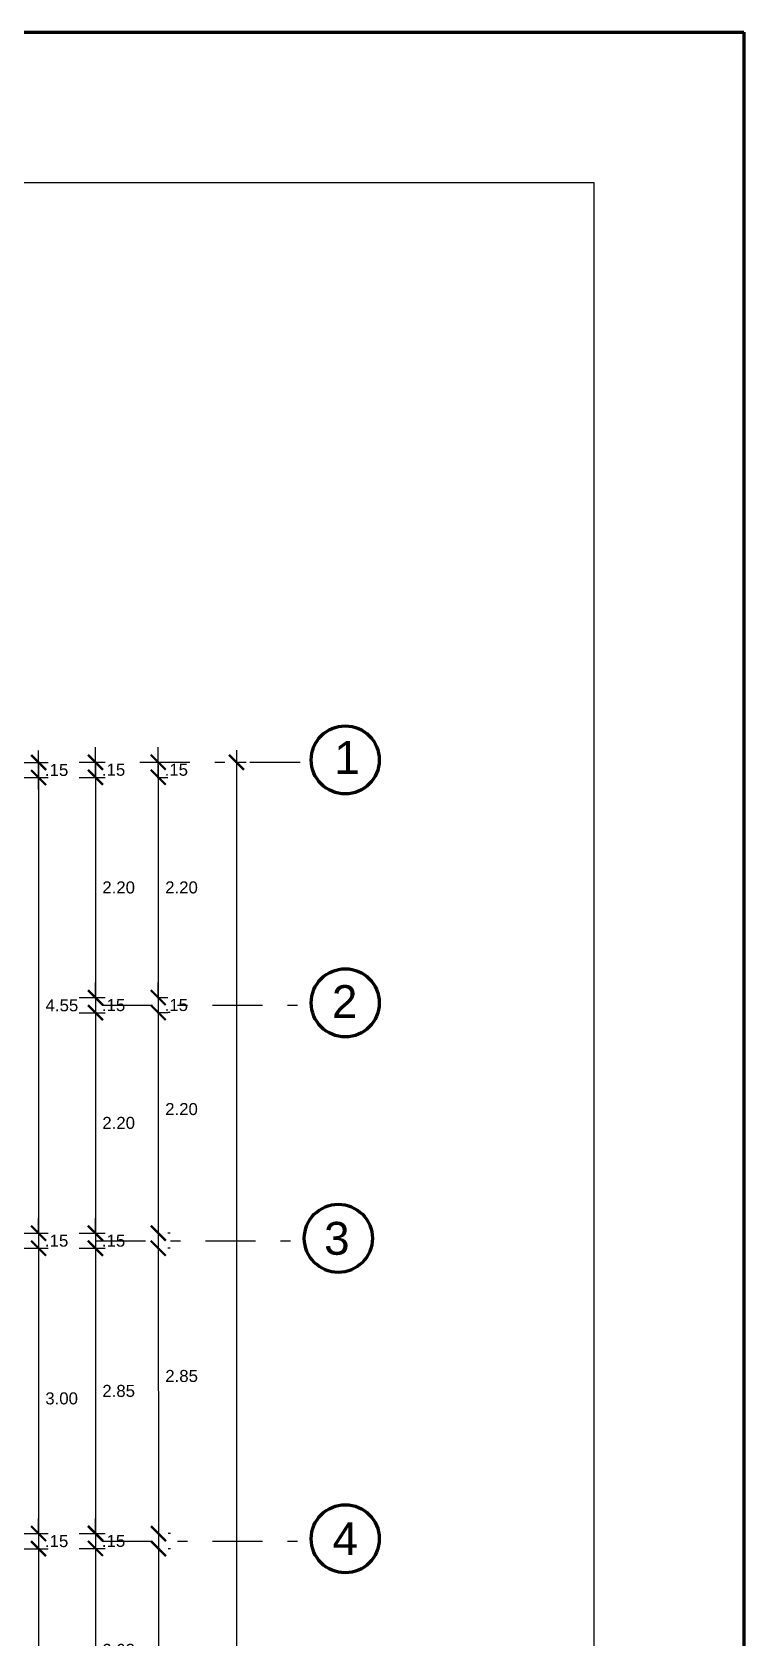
# Model space of a CAD drawing. Header units: millimetres. Extents: x 2204.1 to 2242.3, y 1175.1 to 1221.8.
# Drawn here: x 2235.2 to 2242.31, y 1205.75 to 1221.78 of the extents above; entities that cross this region are included whole.
import ezdxf
from ezdxf.enums import TextEntityAlignment as Align

# ---------------------------------------------------------------- set-up
doc = ezdxf.new("R2010")
doc.units = ezdxf.units.MM
doc.linetypes.add('DASHDOT', pattern=[1, 0.5, -0.25, 0, -0.25])
for name, color, linetype in [('CORTE', 8, 'Continuous'), ('MEMBRETE', 7, 'Continuous'), ('muros', 1, 'Continuous')]:
    doc.layers.add(name, color=color, linetype=linetype)
doc.styles.add('ROMAND', font='arial.ttf')
doc.styles.get("Standard").update_dxf_attribs({"font": 'arial.ttf'})
doc.dimstyles.new('ARVIM', dxfattribs={"dimscale": 0.12, "dimtxt": 1, "dimasz": 1.25, "dimexe": 0.8, "dimexo": 1, "dimtad": 2, "dimtih": 1, "dimtoh": 1, "dimzin": 4, "dimdsep": 46, "dimtxsty": 'ROMAND', "dimblk": 'ARCHTICK', "dimcen": 0, "dimdle": 1, "dimclrd": 1, "dimclre": 1, "dimclrt": 251, "dimadec": 0, "dimazin": 0, "dimtfac": 1, "dimtix": 1, "dimtmove": 0, "dimatfit": 3, "dimldrblk": 'ARCHTICK', "dimfxl": 1, "dimarcsym": 0})

# ---------------------------------------------------------------- blocks, each defined once
blk = doc.blocks.new('_ARCHTICK')
at = {"color": 0, "linetype": 'ByBlock', "const_width": 0.15}
blk.add_lwpolyline([(-0.5, -0.5), (0.5, 0.5)], dxfattribs=at)
blk = doc.blocks.new('*D53')
at = {"layer": 'DEFPOINTS', "color": 0, "transparency": 16777216}
for p in [(2235.546, 1214.49), (2235.83, 1214.49), (2235.546, 1214.34)]:
    blk.add_point(p, dxfattribs=at)
at = {"layer": 'muros', "color": 1, "lineweight": -2, "transparency": 16777216}
for p, q in [((2235.83, 1214.49), (2235.83, 1214.64)), ((2235.666, 1214.49), (2235.926, 1214.49)), ((2235.83, 1214.34), (2235.83, 1214.49)), ((2235.666, 1214.34), (2235.926, 1214.34)), ((2235.83, 1214.34), (2235.83, 1214.19))]:
    blk.add_line(p, q, dxfattribs=at)
at = {"layer": 'muros', "color": 1, "lineweight": -2, "transparency": 16777216, "xscale": 0.15, "yscale": 0.15, "zscale": 0.15}
for p, rotation in [((2235.83, 1214.49), 270), ((2235.83, 1214.34), 90)]:
    blk.add_blockref('_ARCHTICK', p, dxfattribs=dict(at, rotation=rotation))
at = {"layer": 'muros', "color": 251, "lineweight": 200, "transparency": 16777216, "insert": (2236.011, 1214.415), "char_height": 0.12, "attachment_point": 5, "style": 'ROMAND'}
blk.add_mtext('.15', dxfattribs=at)
blk = doc.blocks.new('*D54')
at = {"layer": 'DEFPOINTS', "color": 0, "transparency": 16777216}
for p in [(2235.265, 1214.34), (2235.265, 1212.14), (2235.83, 1212.14)]:
    blk.add_point(p, dxfattribs=at)
at = {"layer": 'muros', "color": 1, "lineweight": -2, "transparency": 16777216}
for p, q in [((2235.83, 1214.46), (2235.83, 1212.02)), ((2235.818, 1214.34), (2235.926, 1214.34)), ((2235.818, 1212.14), (2235.926, 1212.14))]:
    blk.add_line(p, q, dxfattribs=at)
at = {"layer": 'muros', "color": 1, "lineweight": -2, "transparency": 16777216, "xscale": 0.15, "yscale": 0.15, "zscale": 0.15}
for p, rotation in [((2235.83, 1214.34), 90), ((2235.83, 1212.14), 270)]:
    blk.add_blockref('_ARCHTICK', p, dxfattribs=dict(at, rotation=rotation))
at = {"layer": 'muros', "color": 251, "lineweight": 200, "transparency": 16777216, "insert": (2236.062, 1213.24), "char_height": 0.12, "attachment_point": 5, "style": 'ROMAND'}
blk.add_mtext('2.20', dxfattribs=at)
blk = doc.blocks.new('*D55')
at = {"layer": 'DEFPOINTS', "color": 0, "transparency": 16777216}
for p in [(2235.546, 1212.14), (2235.546, 1211.99), (2235.83, 1211.99)]:
    blk.add_point(p, dxfattribs=at)
at = {"layer": 'muros', "color": 1, "lineweight": -2, "transparency": 16777216}
for p, q in [((2235.83, 1212.14), (2235.83, 1212.29)), ((2235.666, 1212.14), (2235.926, 1212.14)), ((2235.83, 1212.14), (2235.83, 1211.99)), ((2235.666, 1211.99), (2235.926, 1211.99)), ((2235.83, 1211.99), (2235.83, 1211.84))]:
    blk.add_line(p, q, dxfattribs=at)
at = {"layer": 'muros', "color": 1, "lineweight": -2, "transparency": 16777216, "xscale": 0.15, "yscale": 0.15, "zscale": 0.15}
for p, rotation in [((2235.83, 1212.14), 270), ((2235.83, 1211.99), 90)]:
    blk.add_blockref('_ARCHTICK', p, dxfattribs=dict(at, rotation=rotation))
at = {"layer": 'muros', "color": 251, "lineweight": 200, "transparency": 16777216, "insert": (2236.011, 1212.065), "char_height": 0.12, "attachment_point": 5, "style": 'ROMAND'}
blk.add_mtext('.15', dxfattribs=at)
blk = doc.blocks.new('*D56')
at = {"layer": 'DEFPOINTS', "color": 0, "transparency": 16777216}
for p in [(2235.546, 1206.791), (2235.546, 1206.64), (2235.83, 1206.64)]:
    blk.add_point(p, dxfattribs=at)
at = {"layer": 'muros', "color": 1, "lineweight": -2, "transparency": 16777216}
for p, q in [((2235.83, 1206.791), (2235.83, 1206.941)), ((2235.666, 1206.791), (2235.926, 1206.791)), ((2235.83, 1206.791), (2235.83, 1206.64)), ((2235.666, 1206.64), (2235.926, 1206.64)), ((2235.83, 1206.64), (2235.83, 1206.49))]:
    blk.add_line(p, q, dxfattribs=at)
at = {"layer": 'muros', "color": 1, "lineweight": -2, "transparency": 16777216, "xscale": 0.15, "yscale": 0.15, "zscale": 0.15}
for p, rotation in [((2235.83, 1206.791), 270), ((2235.83, 1206.64), 90)]:
    blk.add_blockref('_ARCHTICK', p, dxfattribs=dict(at, rotation=rotation))
at = {"layer": 'muros', "color": 251, "lineweight": 200, "transparency": 16777216, "insert": (2236.011, 1206.715), "char_height": 0.12, "attachment_point": 5, "style": 'ROMAND'}
blk.add_mtext('.15', dxfattribs=at)
blk = doc.blocks.new('*D57')
at = {"layer": 'DEFPOINTS', "color": 0, "transparency": 16777216}
for p in [(2236.989, 1214.49), (2236.989, 1189.49), (2237.239, 1189.49)]:
    blk.add_point(p, dxfattribs=at)
at = {"layer": 'muros', "color": 1, "lineweight": -2, "transparency": 16777216}
for p, q in [((2237.239, 1214.61), (2237.239, 1189.37)), ((2237.227, 1214.49), (2237.335, 1214.49)), ((2237.227, 1189.49), (2237.335, 1189.49))]:
    blk.add_line(p, q, dxfattribs=at)
at = {"layer": 'muros', "color": 1, "lineweight": -2, "transparency": 16777216, "xscale": 0.15, "yscale": 0.15, "zscale": 0.15}
for p, rotation in [((2237.239, 1214.49), 90), ((2237.239, 1189.49), 270)]:
    blk.add_blockref('_ARCHTICK', p, dxfattribs=dict(at, rotation=rotation))
at = {"layer": 'muros', "color": 251, "lineweight": 200, "transparency": 16777216, "insert": (2237.517, 1201.99), "char_height": 0.12, "attachment_point": 5, "style": 'ROMAND'}
blk.add_mtext('25.00', dxfattribs=at)
blk = doc.blocks.new('*D58')
at = {"layer": 'DEFPOINTS', "color": 0, "transparency": 16777216}
for p in [(2236.042, 1214.49), (2236.458, 1214.49), (2236.043, 1214.34)]:
    blk.add_point(p, dxfattribs=at)
at = {"layer": 'muros', "color": 1, "lineweight": -2, "transparency": 16777216}
for p, q in [((2236.458, 1214.49), (2236.458, 1214.64)), ((2236.446, 1214.49), (2236.554, 1214.49)), ((2236.458, 1214.34), (2236.458, 1214.49)), ((2236.446, 1214.34), (2236.554, 1214.34)), ((2236.458, 1214.34), (2236.458, 1214.19))]:
    blk.add_line(p, q, dxfattribs=at)
at = {"layer": 'muros', "color": 1, "lineweight": -2, "transparency": 16777216, "xscale": 0.15, "yscale": 0.15, "zscale": 0.15}
for p, rotation in [((2236.458, 1214.49), 270), ((2236.458, 1214.34), 90)]:
    blk.add_blockref('_ARCHTICK', p, dxfattribs=dict(at, rotation=rotation))
at = {"layer": 'muros', "color": 251, "lineweight": 200, "transparency": 16777216, "insert": (2236.638, 1214.415), "char_height": 0.12, "attachment_point": 5, "style": 'ROMAND'}
blk.add_mtext('.15', dxfattribs=at)
blk = doc.blocks.new('*D59')
at = {"layer": 'DEFPOINTS', "color": 0, "transparency": 16777216}
for p in [(2235.893, 1214.34), (2235.893, 1212.14), (2236.458, 1212.14)]:
    blk.add_point(p, dxfattribs=at)
at = {"layer": 'muros', "color": 1, "lineweight": -2, "transparency": 16777216}
for p, q in [((2236.458, 1214.46), (2236.458, 1212.02)), ((2236.446, 1214.34), (2236.554, 1214.34)), ((2236.446, 1212.14), (2236.554, 1212.14))]:
    blk.add_line(p, q, dxfattribs=at)
at = {"layer": 'muros', "color": 1, "lineweight": -2, "transparency": 16777216, "xscale": 0.15, "yscale": 0.15, "zscale": 0.15}
for p, rotation in [((2236.458, 1214.34), 90), ((2236.458, 1212.14), 270)]:
    blk.add_blockref('_ARCHTICK', p, dxfattribs=dict(at, rotation=rotation))
at = {"layer": 'muros', "color": 251, "lineweight": 200, "transparency": 16777216, "insert": (2236.69, 1213.24), "char_height": 0.12, "attachment_point": 5, "style": 'ROMAND'}
blk.add_mtext('2.20', dxfattribs=at)
blk = doc.blocks.new('*D60')
at = {"layer": 'DEFPOINTS', "color": 0, "transparency": 16777216}
for p in [(2235.893, 1212.14), (2235.893, 1211.991), (2236.458, 1211.991)]:
    blk.add_point(p, dxfattribs=at)
at = {"layer": 'muros', "color": 1, "lineweight": -2, "transparency": 16777216}
for p, q in [((2236.458, 1212.14), (2236.458, 1212.29)), ((2236.446, 1212.14), (2236.554, 1212.14)), ((2236.458, 1212.14), (2236.458, 1211.991)), ((2236.446, 1211.991), (2236.554, 1211.991)), ((2236.458, 1211.991), (2236.458, 1211.841))]:
    blk.add_line(p, q, dxfattribs=at)
at = {"layer": 'muros', "color": 1, "lineweight": -2, "transparency": 16777216, "xscale": 0.15, "yscale": 0.15, "zscale": 0.15}
for p, rotation in [((2236.458, 1212.14), 270), ((2236.458, 1211.991), 90)]:
    blk.add_blockref('_ARCHTICK', p, dxfattribs=dict(at, rotation=rotation))
at = {"layer": 'muros', "color": 251, "lineweight": 200, "transparency": 16777216, "insert": (2236.638, 1212.066), "char_height": 0.12, "attachment_point": 5, "style": 'ROMAND'}
blk.add_mtext('.15', dxfattribs=at)
blk = doc.blocks.new('*D126')
at = {"layer": 'DEFPOINTS', "color": 0, "transparency": 16777216}
for p in [(2235.546, 1211.99), (2235.546, 1209.788), (2235.83, 1209.788)]:
    blk.add_point(p, dxfattribs=at)
at = {"layer": 'muros', "color": 1, "lineweight": -2, "transparency": 16777216}
for p, q in [((2235.83, 1212.11), (2235.83, 1209.668)), ((2235.666, 1211.99), (2235.926, 1211.99)), ((2235.666, 1209.788), (2235.926, 1209.788))]:
    blk.add_line(p, q, dxfattribs=at)
at = {"layer": 'muros', "color": 1, "lineweight": -2, "transparency": 16777216, "xscale": 0.15, "yscale": 0.15, "zscale": 0.15}
for p, rotation in [((2235.83, 1211.99), 90), ((2235.83, 1209.788), 270)]:
    blk.add_blockref('_ARCHTICK', p, dxfattribs=dict(at, rotation=rotation))
at = {"layer": 'muros', "color": 251, "lineweight": 200, "transparency": 16777216, "insert": (2236.062, 1210.889), "char_height": 0.12, "attachment_point": 5, "style": 'ROMAND'}
blk.add_mtext('2.20', dxfattribs=at)
blk = doc.blocks.new('*D127')
at = {"layer": 'DEFPOINTS', "color": 0, "transparency": 16777216}
for p in [(2235.546, 1209.788), (2235.546, 1209.638), (2235.83, 1209.638)]:
    blk.add_point(p, dxfattribs=at)
at = {"layer": 'muros', "color": 1, "lineweight": -2, "transparency": 16777216}
for p, q in [((2235.83, 1209.788), (2235.83, 1209.938)), ((2235.666, 1209.788), (2235.926, 1209.788)), ((2235.83, 1209.788), (2235.83, 1209.638)), ((2235.666, 1209.638), (2235.926, 1209.638)), ((2235.83, 1209.638), (2235.83, 1209.488))]:
    blk.add_line(p, q, dxfattribs=at)
at = {"layer": 'muros', "color": 1, "lineweight": -2, "transparency": 16777216, "xscale": 0.15, "yscale": 0.15, "zscale": 0.15}
for p, rotation in [((2235.83, 1209.788), 270), ((2235.83, 1209.638), 90)]:
    blk.add_blockref('_ARCHTICK', p, dxfattribs=dict(at, rotation=rotation))
at = {"layer": 'muros', "color": 251, "lineweight": 200, "transparency": 16777216, "insert": (2236.011, 1209.713), "char_height": 0.12, "attachment_point": 5, "style": 'ROMAND'}
blk.add_mtext('.15', dxfattribs=at)
blk = doc.blocks.new('*D128')
at = {"layer": 'DEFPOINTS', "color": 0, "transparency": 16777216}
for p in [(2235.546, 1209.638), (2235.546, 1206.788), (2235.83, 1206.788)]:
    blk.add_point(p, dxfattribs=at)
at = {"layer": 'muros', "color": 1, "lineweight": -2, "transparency": 16777216}
for p, q in [((2235.83, 1209.758), (2235.83, 1206.668)), ((2235.666, 1209.638), (2235.926, 1209.638)), ((2235.666, 1206.788), (2235.926, 1206.788))]:
    blk.add_line(p, q, dxfattribs=at)
at = {"layer": 'muros', "color": 1, "lineweight": -2, "transparency": 16777216, "xscale": 0.15, "yscale": 0.15, "zscale": 0.15}
for p, rotation in [((2235.83, 1209.638), 90), ((2235.83, 1206.788), 270)]:
    blk.add_blockref('_ARCHTICK', p, dxfattribs=dict(at, rotation=rotation))
at = {"layer": 'muros', "color": 251, "lineweight": 200, "transparency": 16777216, "insert": (2236.062, 1208.213), "char_height": 0.12, "attachment_point": 5, "style": 'ROMAND'}
blk.add_mtext('2.85', dxfattribs=at)
blk = doc.blocks.new('*D129')
at = {"layer": 'DEFPOINTS', "color": 0, "transparency": 16777216}
for p in [(2235.546, 1206.64), (2235.546, 1204.614), (2235.83, 1204.614)]:
    blk.add_point(p, dxfattribs=at)
at = {"layer": 'muros', "color": 1, "lineweight": -2, "transparency": 16777216}
for p, q in [((2235.83, 1206.76), (2235.83, 1204.494)), ((2235.666, 1206.64), (2235.926, 1206.64)), ((2235.666, 1204.614), (2235.926, 1204.614))]:
    blk.add_line(p, q, dxfattribs=at)
at = {"layer": 'muros', "color": 1, "lineweight": -2, "transparency": 16777216, "xscale": 0.15, "yscale": 0.15, "zscale": 0.15}
for p, rotation in [((2235.83, 1206.64), 90), ((2235.83, 1204.614), 270)]:
    blk.add_blockref('_ARCHTICK', p, dxfattribs=dict(at, rotation=rotation))
at = {"layer": 'muros', "color": 251, "lineweight": 200, "transparency": 16777216, "insert": (2236.062, 1205.627), "char_height": 0.12, "attachment_point": 5, "style": 'ROMAND'}
blk.add_mtext('2.03', dxfattribs=at)
blk = doc.blocks.new('*D173')
at = {"layer": 'DEFPOINTS', "color": 0, "transparency": 16777216}
for p in [(2234.844, 1214.488), (2235.262, 1214.488), (2234.844, 1214.338)]:
    blk.add_point(p, dxfattribs=at)
at = {"layer": 'muros', "color": 1, "lineweight": -2, "transparency": 16777216}
for p, q in [((2235.262, 1214.218), (2235.262, 1214.608)), ((2234.964, 1214.488), (2235.358, 1214.488)), ((2234.964, 1214.338), (2235.358, 1214.338))]:
    blk.add_line(p, q, dxfattribs=at)
at = {"layer": 'muros', "color": 1, "lineweight": -2, "transparency": 16777216, "xscale": 0.15, "yscale": 0.15, "zscale": 0.15}
for p, rotation in [((2235.262, 1214.488), 90), ((2235.262, 1214.338), 270)]:
    blk.add_blockref('_ARCHTICK', p, dxfattribs=dict(at, rotation=rotation))
at = {"layer": 'muros', "color": 251, "lineweight": 200, "transparency": 16777216, "insert": (2235.442, 1214.413), "char_height": 0.12, "attachment_point": 5, "style": 'ROMAND'}
blk.add_mtext('.15', dxfattribs=at)
blk = doc.blocks.new('*D174')
at = {"layer": 'DEFPOINTS', "color": 0, "transparency": 16777216}
for p in [(2234.872, 1214.338), (2234.844, 1209.788), (2235.262, 1209.788)]:
    blk.add_point(p, dxfattribs=at)
at = {"layer": 'muros', "color": 1, "lineweight": -2, "transparency": 16777216}
for p, q in [((2235.262, 1214.458), (2235.262, 1209.668)), ((2234.992, 1214.338), (2235.358, 1214.338)), ((2234.964, 1209.788), (2235.358, 1209.788))]:
    blk.add_line(p, q, dxfattribs=at)
at = {"layer": 'muros', "color": 1, "lineweight": -2, "transparency": 16777216, "xscale": 0.15, "yscale": 0.15, "zscale": 0.15}
for p, rotation in [((2235.262, 1214.338), 90), ((2235.262, 1209.788), 270)]:
    blk.add_blockref('_ARCHTICK', p, dxfattribs=dict(at, rotation=rotation))
at = {"layer": 'muros', "color": 251, "lineweight": 200, "transparency": 16777216, "insert": (2235.495, 1212.063), "char_height": 0.12, "attachment_point": 5, "style": 'ROMAND'}
blk.add_mtext('4.55', dxfattribs=at)
blk = doc.blocks.new('*D175')
at = {"layer": 'DEFPOINTS', "color": 0, "transparency": 16777216}
for p in [(2234.844, 1209.788), (2234.844, 1209.638), (2235.262, 1209.638)]:
    blk.add_point(p, dxfattribs=at)
at = {"layer": 'muros', "color": 1, "lineweight": -2, "transparency": 16777216}
for p, q in [((2235.262, 1209.788), (2235.262, 1209.938)), ((2234.964, 1209.788), (2235.358, 1209.788)), ((2235.262, 1209.788), (2235.262, 1209.638)), ((2234.964, 1209.638), (2235.358, 1209.638)), ((2235.262, 1209.638), (2235.262, 1209.488))]:
    blk.add_line(p, q, dxfattribs=at)
at = {"layer": 'muros', "color": 1, "lineweight": -2, "transparency": 16777216, "xscale": 0.15, "yscale": 0.15, "zscale": 0.15}
for p, rotation in [((2235.262, 1209.788), 270), ((2235.262, 1209.638), 90)]:
    blk.add_blockref('_ARCHTICK', p, dxfattribs=dict(at, rotation=rotation))
at = {"layer": 'muros', "color": 251, "lineweight": 200, "transparency": 16777216, "insert": (2235.442, 1209.713), "char_height": 0.12, "attachment_point": 5, "style": 'ROMAND'}
blk.add_mtext('.15', dxfattribs=at)
blk = doc.blocks.new('*D176')
at = {"layer": 'DEFPOINTS', "color": 0, "transparency": 16777216}
for p in [(2234.844, 1209.638), (2234.874, 1206.638), (2235.262, 1206.638)]:
    blk.add_point(p, dxfattribs=at)
at = {"layer": 'muros', "color": 1, "lineweight": -2, "transparency": 16777216}
for p, q in [((2235.262, 1209.758), (2235.262, 1206.518)), ((2234.964, 1209.638), (2235.358, 1209.638)), ((2234.994, 1206.638), (2235.358, 1206.638))]:
    blk.add_line(p, q, dxfattribs=at)
at = {"layer": 'muros', "color": 1, "lineweight": -2, "transparency": 16777216, "xscale": 0.15, "yscale": 0.15, "zscale": 0.15}
for p, rotation in [((2235.262, 1209.638), 90), ((2235.262, 1206.638), 270)]:
    blk.add_blockref('_ARCHTICK', p, dxfattribs=dict(at, rotation=rotation))
at = {"layer": 'muros', "color": 251, "lineweight": 200, "transparency": 16777216, "insert": (2235.492, 1208.138), "char_height": 0.12, "attachment_point": 5, "style": 'ROMAND'}
blk.add_mtext('3.00', dxfattribs=at)
blk = doc.blocks.new('*D177')
at = {"layer": 'DEFPOINTS', "color": 0, "transparency": 16777216}
for p in [(2234.844, 1206.788), (2234.844, 1206.638), (2235.262, 1206.638)]:
    blk.add_point(p, dxfattribs=at)
at = {"layer": 'muros', "color": 1, "lineweight": -2, "transparency": 16777216}
for p, q in [((2235.262, 1206.788), (2235.262, 1206.938)), ((2234.964, 1206.788), (2235.358, 1206.788)), ((2235.262, 1206.788), (2235.262, 1206.638)), ((2234.964, 1206.638), (2235.358, 1206.638)), ((2235.262, 1206.638), (2235.262, 1206.488))]:
    blk.add_line(p, q, dxfattribs=at)
at = {"layer": 'muros', "color": 1, "lineweight": -2, "transparency": 16777216, "xscale": 0.15, "yscale": 0.15, "zscale": 0.15}
for p, rotation in [((2235.262, 1206.788), 270), ((2235.262, 1206.638), 90)]:
    blk.add_blockref('_ARCHTICK', p, dxfattribs=dict(at, rotation=rotation))
at = {"layer": 'muros', "color": 251, "lineweight": 200, "transparency": 16777216, "insert": (2235.442, 1206.713), "char_height": 0.12, "attachment_point": 5, "style": 'ROMAND'}
blk.add_mtext('.15', dxfattribs=at)
blk = doc.blocks.new('*D178')
at = {"layer": 'DEFPOINTS', "color": 0, "transparency": 16777216}
for p in [(2234.844, 1206.638), (2234.844, 1202.586), (2235.262, 1202.586)]:
    blk.add_point(p, dxfattribs=at)
at = {"layer": 'muros', "color": 1, "lineweight": -2, "transparency": 16777216}
for p, q in [((2235.262, 1206.758), (2235.262, 1202.466)), ((2234.964, 1206.638), (2235.358, 1206.638)), ((2234.964, 1202.586), (2235.358, 1202.586))]:
    blk.add_line(p, q, dxfattribs=at)
at = {"layer": 'muros', "color": 1, "lineweight": -2, "transparency": 16777216, "xscale": 0.15, "yscale": 0.15, "zscale": 0.15}
for p, rotation in [((2235.262, 1206.638), 90), ((2235.262, 1202.586), 270)]:
    blk.add_blockref('_ARCHTICK', p, dxfattribs=dict(at, rotation=rotation))
at = {"layer": 'muros', "color": 251, "lineweight": 200, "transparency": 16777216, "insert": (2235.495, 1204.612), "char_height": 0.12, "attachment_point": 5, "style": 'ROMAND'}
blk.add_mtext('4.05', dxfattribs=at)
blk = doc.blocks.new('*D187')
at = {"color": 1, "lineweight": -2, "transparency": 16777216}
for p, q in [((2236.458, 1212.111), (2236.458, 1209.668)), ((2236.578, 1211.991), (2236.554, 1211.991)), ((2236.578, 1209.788), (2236.554, 1209.788))]:
    blk.add_line(p, q, dxfattribs=at)
at = {"layer": 'DEFPOINTS', "color": 0, "transparency": 16777216}
for p in [(2236.458, 1211.991), (2236.458, 1209.788), (2236.458, 1209.788)]:
    blk.add_point(p, dxfattribs=at)
at = {"color": 1, "lineweight": -2, "transparency": 16777216, "xscale": 0.15, "yscale": 0.15, "zscale": 0.15}
for p, rotation in [((2236.458, 1211.991), 90), ((2236.458, 1209.788), 270)]:
    blk.add_blockref('_ARCHTICK', p, dxfattribs=dict(at, rotation=rotation))
at = {"color": 251, "lineweight": 200, "transparency": 16777216, "insert": (2236.69, 1211.027), "char_height": 0.12, "attachment_point": 5, "style": 'ROMAND'}
blk.add_mtext('2.20', dxfattribs=at)
blk = doc.blocks.new('*D188')
at = {"color": 1, "lineweight": -2, "transparency": 16777216}
for p, q in [((2236.458, 1209.758), (2236.46, 1206.668)), ((2236.578, 1209.638), (2236.554, 1209.638)), ((2236.58, 1206.789), (2236.556, 1206.789))]:
    blk.add_line(p, q, dxfattribs=at)
at = {"layer": 'DEFPOINTS', "color": 0, "transparency": 16777216}
for p in [(2236.458, 1209.638), (2236.46, 1206.788), (2236.46, 1206.788)]:
    blk.add_point(p, dxfattribs=at)
at = {"color": 1, "lineweight": -2, "transparency": 16777216, "xscale": 0.15, "yscale": 0.15, "zscale": 0.15}
for p, rotation in [((2236.458, 1209.638), 90.04030612669153), ((2236.46, 1206.788), 270.0403061266915)]:
    blk.add_blockref('_ARCHTICK', p, dxfattribs=dict(at, rotation=rotation))
at = {"color": 251, "lineweight": 200, "transparency": 16777216, "insert": (2236.691, 1208.362), "char_height": 0.12, "attachment_point": 5, "style": 'ROMAND'}
blk.add_mtext('2.85', dxfattribs=at)
blk = doc.blocks.new('*D189')
at = {"color": 1, "lineweight": -2, "transparency": 16777216}
for p, q in [((2236.46, 1206.758), (2236.46, 1202.47)), ((2236.58, 1206.638), (2236.556, 1206.638)), ((2236.58, 1202.59), (2236.556, 1202.59))]:
    blk.add_line(p, q, dxfattribs=at)
at = {"layer": 'DEFPOINTS', "color": 0, "transparency": 16777216}
for p in [(2236.46, 1206.638), (2236.46, 1202.59), (2236.46, 1202.59)]:
    blk.add_point(p, dxfattribs=at)
at = {"color": 1, "lineweight": -2, "transparency": 16777216, "xscale": 0.15, "yscale": 0.15, "zscale": 0.15}
for p, rotation in [((2236.46, 1206.638), 90), ((2236.46, 1202.59), 270)]:
    blk.add_blockref('_ARCHTICK', p, dxfattribs=dict(at, rotation=rotation))
at = {"color": 251, "lineweight": 200, "transparency": 16777216, "insert": (2236.694, 1204.537), "char_height": 0.12, "attachment_point": 5, "style": 'ROMAND'}
blk.add_mtext('4.05', dxfattribs=at)

msp = doc.modelspace()

# ---------------------------------------------------------------- linework, layer by layer
at = {"layer": 'CORTE', "color": 11, "linetype": 'DASHDOT'}
for points in [[(2236.274, 1214.49), (2237.939, 1214.49)], [(2235.899, 1212.064), (2237.939, 1212.064)], [(2235.83, 1209.713), (2237.871, 1209.713)], [(2235.899, 1206.713), (2237.939, 1206.713)]]:
    msp.add_lwpolyline(points, dxfattribs=at)
at = {"layer": 'MEMBRETE', "color": 4}
for p, q in [((2205.568, 1220.281), (2240.809, 1220.281)), ((2240.809, 1220.281), (2240.809, 1176.579))]:
    msp.add_line(p, q, dxfattribs=at)
at = {"layer": 'muros', "color": 4, "lineweight": 200}
for p, q in [((2204.068, 1221.781), (2242.309, 1221.781)), ((2242.309, 1221.781), (2242.309, 1175.079))]:
    msp.add_line(p, q, dxfattribs=at)
at = {"layer": 'muros', "lineweight": 200}
for centre in [(2238.326, 1214.514), (2238.326, 1212.088), (2238.257, 1209.737), (2238.326, 1206.737)]:
    msp.add_circle(centre, 0.34, dxfattribs=at)

# ---------------------------------------------------------------- texts
for s, p in [('1', (2238.344, 1214.374)), ('2', (2238.32, 1211.937)), ('3', (2238.242, 1209.573)), ('4', (2238.326, 1206.574))]:
    msp.add_text(s, height=0.328).set_placement(p, align=Align.CENTER)

# ---------------------------------------------------------------- dimensions: what is measured, and where the dimension line sits
at = {"color": 4, "lineweight": 200}
for base, p1, p2, angle, picture, middle in [((2236.458, 1209.788), (2236.458, 1211.991), (2236.458, 1209.788), 270, '*D187', (2236.458, 1211.027)), ((2236.46, 1206.788), (2236.458, 1209.638), (2236.46, 1206.788), 270.0403, '*D188', (2236.459, 1208.361)), ((2236.46, 1202.59), (2236.46, 1206.638), (2236.46, 1202.59), 270, '*D189', (2236.46, 1204.537))]:
    dim = msp.add_linear_dim(base=base, p1=p1, p2=p2, angle=angle, dimstyle='ARVIM', dxfattribs=at)
    dim.commit()
    dim.dimension.update_dxf_attribs({"geometry": picture, "text_midpoint": middle, "dimtype": 161})
at = {"layer": 'muros', "lineweight": 200}
dim = msp.add_linear_dim(base=(2235.262, 1214.488), p1=(2234.844, 1214.338), p2=(2234.844, 1214.488), angle=90, dimstyle='ARVIM', dxfattribs=at)
dim.commit()
dim.dimension.update_dxf_attribs({"geometry": '*D173', "text_midpoint": (2235.262, 1214.413), "dimtype": 160})
for base, p1, p2, picture, middle in [((2235.83, 1214.49), (2235.546, 1214.34), (2235.546, 1214.49), '*D53', (2236.011, 1214.415)), ((2235.262, 1209.788), (2234.872, 1214.338), (2234.844, 1209.788), '*D174', (2235.495, 1212.063)), ((2235.83, 1211.99), (2235.546, 1212.14), (2235.546, 1211.99), '*D55', (2236.011, 1212.065)), ((2235.83, 1209.788), (2235.546, 1211.99), (2235.546, 1209.788), '*D126', (2236.062, 1210.889)), ((2235.262, 1209.638), (2234.844, 1209.788), (2234.844, 1209.638), '*D175', (2235.442, 1209.713)), ((2235.83, 1209.638), (2235.546, 1209.788), (2235.546, 1209.638), '*D127', (2236.011, 1209.713)), ((2235.262, 1206.638), (2234.844, 1209.638), (2234.874, 1206.638), '*D176', (2235.492, 1208.138)), ((2235.83, 1206.788), (2235.546, 1209.638), (2235.546, 1206.788), '*D128', (2236.062, 1208.213)), ((2235.262, 1206.638), (2234.844, 1206.788), (2234.844, 1206.638), '*D177', (2235.442, 1206.713)), ((2235.83, 1206.64), (2235.546, 1206.791), (2235.546, 1206.64), '*D56', (2236.011, 1206.715)), ((2235.262, 1202.586), (2234.844, 1206.638), (2234.844, 1202.586), '*D178', (2235.495, 1204.612)), ((2235.83, 1204.614), (2235.546, 1206.64), (2235.546, 1204.614), '*D129', (2236.062, 1205.627))]:
    dim = msp.add_linear_dim(base=base, p1=p1, p2=p2, angle=90, dimstyle='ARVIM', dxfattribs=at)
    dim.commit()
    dim.dimension.update_dxf_attribs({"geometry": picture, "text_midpoint": middle})
for base, p1, p2, picture, middle in [((2236.458, 1214.49), (2236.043, 1214.34), (2236.042, 1214.49), '*D58', (2236.638, 1214.415)), ((2237.239, 1189.49), (2236.989, 1214.49), (2236.989, 1189.49), '*D57', (2237.517, 1201.99)), ((2235.83, 1212.14), (2235.265, 1214.34), (2235.265, 1212.14), '*D54', (2236.062, 1213.24)), ((2236.458, 1212.14), (2235.893, 1214.34), (2235.893, 1212.14), '*D59', (2236.69, 1213.24)), ((2236.458, 1211.991), (2235.893, 1212.14), (2235.893, 1211.991), '*D60', (2236.638, 1212.066))]:
    dim = msp.add_linear_dim(base=base, p1=p1, p2=p2, angle=90, dimstyle='ARVIM', override={"dimfxl": 0.1, "dimfxlon": 1}, dxfattribs=at)
    dim.commit()
    dim.dimension.update_dxf_attribs({"geometry": picture, "text_midpoint": middle})

doc.saveas('drawing.dxf')
